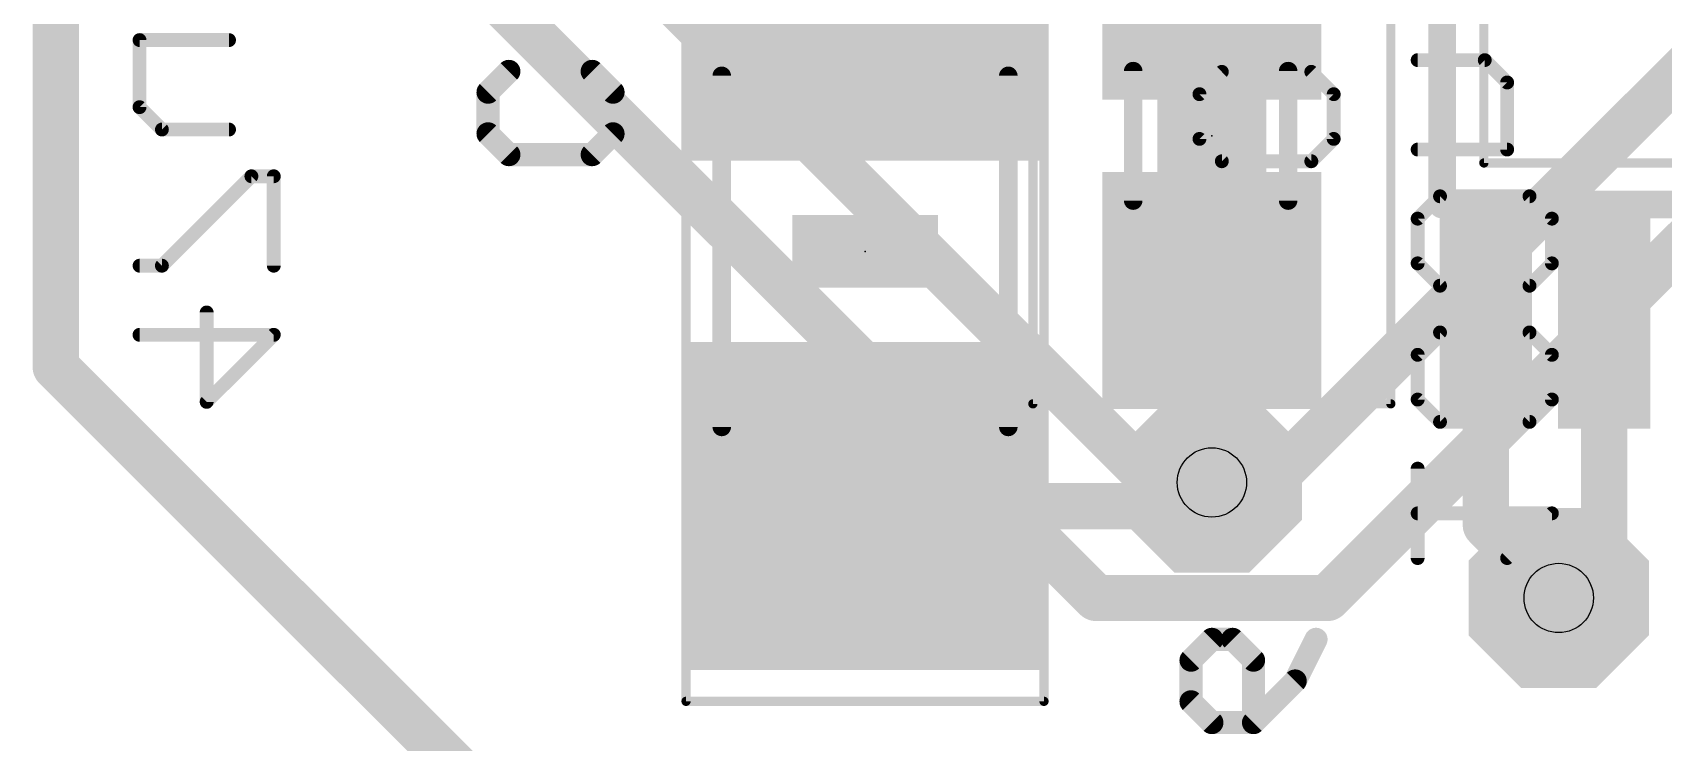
# Model space of a CAD drawing. Extents: x -0.1 to 85.2, y -25.2 to 58.4.
# Drawn here: x 22.1 to 31.05, y 22.7 to 26.6 of the extents above; entities that cross this region are included whole.
import ezdxf

# ---------------------------------------------------------------- set-up
doc = ezdxf.new("R2010")
doc.units = 0
for name, color, linetype in [('1', 22, 'CONTINUOUS'), ('16', 175, 'CONTINUOUS'), ('18', 82, 'CONTINUOUS'), ('22', 253, 'CONTINUOUS'), ('24', 7, 'CONTINUOUS'), ('26', 253, 'CONTINUOUS'), ('28', 253, 'CONTINUOUS'), ('29', 253, 'CONTINUOUS'), ('30', 253, 'CONTINUOUS'), ('32', 253, 'CONTINUOUS'), ('36', 253, 'CONTINUOUS'), ('40', 175, 'CONTINUOUS'), ('44', 253, 'CONTINUOUS'), ('52', 253, 'CONTINUOUS')]:
    doc.layers.add(name, color=color, linetype=linetype)

# ---------------------------------------------------------------- blocks, each defined once
blk = doc.blocks.new('RECT')
blk.add_solid([(-0.5, -0.5), (0.5, -0.5), (-0.5, 0.5), (0.5, 0.5)])
blk = doc.blocks.new('OCTAGONV')
at = {"const_width": 0.5}
blk.add_lwpolyline([(-0.25, -0.1036), (-0.25, 0.1036), (-0.1036, 0.25), (0.1036, 0.25), (0.25, 0.1036), (0.25, -0.1036), (0.1036, -0.25), (-0.1036, -0.25), (-0.25, -0.1036), (-0.25, 0.1036)], dxfattribs=at)

msp = doc.modelspace()

# ---------------------------------------------------------------- linework, layer by layer
at = {"layer": '1', "const_width": 0.254}
for points in [[(28.2575, 24.13), (24.4475, 27.94)], [(32.7025, 27.94), (28.8925, 24.13)], [(27.94, 23.495), (24.13, 27.305)], [(33.02, 27.305), (29.21, 23.495)], [(28.8925, 24.13), (28.2575, 24.13)], [(29.21, 23.495), (27.94, 23.495)]]:
    msp.add_lwpolyline(points, dxfattribs=at)
at = {"layer": '1', "const_width": 0.127}
for points in [[(28.2575, 24.1935, 1), (28.2575, 24.0665)], [(28.2126, 24.0851, 1), (28.3024, 24.1749)], [(28.8476, 24.1749, 1), (28.9374, 24.0851)], [(28.8925, 24.0665, 1), (28.8925, 24.1935)], [(27.94, 23.5585, 1), (27.94, 23.4315)], [(27.8951, 23.4501, 1), (27.9849, 23.5399)], [(29.1651, 23.5399, 1), (29.2549, 23.4501)], [(29.21, 23.4315, 1), (29.21, 23.5585)]]:
    msp.add_lwpolyline(points, format="xyb", dxfattribs=at)
at = {"layer": '16', "const_width": 0.254}
for points in [[(22.225, 29.845), (22.225, 24.765)], [(28.575, 25.185), (28.575, 24.13)], [(30.08, 25.0222), (30.08, 23.895)], [(30.73, 25.0222), (30.73, 23.745)], [(22.225, 24.765), (29.845, 17.145)], [(28.445, 24), (28.575, 24.13)], [(26.67, 24), (28.445, 24)], [(30.08, 23.895), (30.48, 23.495)], [(30.73, 23.745), (30.48, 23.495)]]:
    msp.add_lwpolyline(points, dxfattribs=at)
at = {"layer": '16', "const_width": 0.127}
for points in [[(28.6385, 25.185, 1), (28.5115, 25.185)], [(30.1435, 25.0222, 1), (30.0165, 25.0222)], [(30.7935, 25.0222, 1), (30.6665, 25.0222)], [(22.2699, 24.8099, 1), (22.1801, 24.7201)], [(22.1615, 24.765, 1), (22.2885, 24.765)], [(28.5115, 24.13, 1), (28.6385, 24.13)], [(28.6199, 24.0851, 1), (28.5301, 24.1749)], [(26.67, 24.0635, 1), (26.67, 23.9365)], [(28.4001, 24.0449, 1), (28.4899, 23.9551)], [(28.445, 23.9365, 1), (28.445, 24.0635)], [(30.1249, 23.9399, 1), (30.0351, 23.8501)], [(30.0165, 23.895, 1), (30.1435, 23.895)], [(30.7749, 23.7001, 1), (30.6851, 23.7899)], [(30.6665, 23.745, 1), (30.7935, 23.745)], [(30.4351, 23.5399, 1), (30.5249, 23.4501)], [(30.4351, 23.4501, 1), (30.5249, 23.5399)]]:
    msp.add_lwpolyline(points, format="xyb", dxfattribs=at)
at = {"layer": '22'}
for points, const_width in [([(29.8404, 30.2228), (29.8404, 25.6572)], 0.1524), ([(30.069, 29.9942), (30.069, 25.8858)], 0.0508), ([(37.241, 25.8858), (30.069, 25.8858)], 0.0508), ([(37.4696, 25.6572), (29.8404, 25.6572)], 0.1524)]:
    msp.add_lwpolyline(points, dxfattribs=dict(at, const_width=const_width))
for points, const_width in [([(30.069, 25.8985, 1), (30.069, 25.8731)], 0.0254), ([(30.0563, 25.8858, 1), (30.0817, 25.8858)], 0.0254), ([(29.8404, 25.6953, 1), (29.8404, 25.6191)], 0.0762), ([(29.8023, 25.6572, 1), (29.8785, 25.6572)], 0.0762)]:
    msp.add_lwpolyline(points, format="xyb", dxfattribs=dict(at, const_width=const_width))
at = {"layer": '24'}
for p in [(28.575, 26.035), (26.67, 25.4)]:
    msp.add_point(p, dxfattribs=at)
at = {"layer": '26', "const_width": 0.127}
for points in [[(24.5995, 26.2749), (24.7138, 26.3893)], [(25.1714, 26.3893), (25.2858, 26.2749)], [(24.5995, 26.0461), (24.5995, 26.2749)], [(25.2858, 26.2749), (25.2858, 26.0461)], [(24.7138, 25.9317), (24.5995, 26.0461)], [(25.2858, 26.0461), (25.1714, 25.9317)], [(25.1714, 25.9317), (24.7138, 25.9317)], [(28.4607, 23.1533), (28.5751, 23.2677)], [(28.5751, 23.2677), (28.6895, 23.2677)], [(28.6895, 23.2677), (28.8039, 23.1533)], [(29.1471, 23.2677), (29.0327, 23.0389)], [(28.4607, 22.9245), (28.4607, 23.1533)], [(28.8039, 23.1533), (28.8039, 22.8101)], [(29.0327, 23.0389), (28.8039, 22.8101)], [(28.5751, 22.8101), (28.4607, 22.9245)], [(28.8039, 22.8101), (28.5751, 22.8101)]]:
    msp.add_lwpolyline(points, dxfattribs=at)
at = {"layer": '26', "const_width": 0.0635}
for points in [[(24.7363, 26.3668, 1), (24.6914, 26.4117)], [(25.1939, 26.4117, 1), (25.149, 26.3668)], [(24.6312, 26.2749, 1), (24.5677, 26.2749)], [(25.3176, 26.2749, 1), (25.2541, 26.2749)], [(24.577, 26.2973, 1), (24.6219, 26.2524)], [(25.2634, 26.2524, 1), (25.3083, 26.2973)], [(24.5677, 26.0461, 1), (24.6312, 26.0461)], [(24.6219, 26.0685, 1), (24.577, 26.0236)], [(25.2541, 26.0461, 1), (25.3176, 26.0461)], [(25.3083, 26.0236, 1), (25.2634, 26.0685)], [(24.7138, 25.9634, 1), (24.7138, 25.8999)], [(24.6914, 25.9092, 1), (24.7363, 25.9541)], [(25.149, 25.9541, 1), (25.1939, 25.9092)], [(25.1714, 25.8999, 1), (25.1714, 25.9634)], [(28.5751, 23.2994, 1), (28.5751, 23.2359)], [(28.5975, 23.2452, 1), (28.5526, 23.2901)], [(28.7119, 23.2901, 1), (28.667, 23.2452)], [(28.6895, 23.2359, 1), (28.6895, 23.2994)], [(29.1755, 23.2535, 1), (29.1187, 23.2819)], [(28.4925, 23.1533, 1), (28.429, 23.1533)], [(28.4382, 23.1757, 1), (28.4832, 23.1308)], [(28.8356, 23.1533, 1), (28.7721, 23.1533)], [(28.7814, 23.1308, 1), (28.8263, 23.1757)], [(29.0043, 23.0531, 1), (29.0611, 23.0247)], [(29.0551, 23.0164, 1), (29.0102, 23.0613)], [(28.4832, 22.9469, 1), (28.4382, 22.902)], [(28.429, 22.9245, 1), (28.4925, 22.9245)], [(28.5751, 22.8418, 1), (28.5751, 22.7783)], [(28.5526, 22.7876, 1), (28.5975, 22.8325)], [(28.7721, 22.8101, 1), (28.8356, 22.8101)], [(28.7814, 22.8325, 1), (28.8263, 22.7876)], [(28.8039, 22.7783, 1), (28.8039, 22.8418)]]:
    msp.add_lwpolyline(points, format="xyb", dxfattribs=at)
at = {"layer": '28', "const_width": 0.0762}
for points in [[(22.6853, 26.1926), (22.6853, 26.5612)], [(22.6853, 26.5612), (23.1768, 26.5612)], [(28.5069, 26.2639), (28.6298, 26.3868)], [(29.1213, 26.3868), (29.2441, 26.2639)], [(30.0739, 26.4512), (29.7053, 26.4512)], [(30.1968, 26.3283), (30.0739, 26.4512)], [(30.1968, 25.9597), (30.1968, 26.3283)], [(28.5069, 26.0182), (28.5069, 26.2639)], [(29.2441, 26.2639), (29.2441, 26.0182)], [(22.8082, 26.0697), (22.6853, 26.1926)], [(23.1768, 26.0697), (22.8082, 26.0697)], [(28.6298, 25.8953), (28.5069, 26.0182)], [(29.2441, 26.0182), (29.1213, 25.8953)], [(29.7053, 25.9597), (30.1968, 25.9597)], [(29.1213, 25.8953), (28.6298, 25.8953)], [(23.2997, 25.8128), (22.8082, 25.3213)], [(23.4225, 25.8128), (23.2997, 25.8128)], [(23.4225, 25.3213), (23.4225, 25.8128)], [(29.8282, 25.7028), (29.7053, 25.5799)], [(30.3197, 25.7028), (29.8282, 25.7028)], [(29.8282, 25.2113), (30.3197, 25.7028)], [(30.4425, 25.5799), (30.3197, 25.7028)], [(29.7053, 25.5799), (29.7053, 25.3341)], [(30.4425, 25.3341), (30.4425, 25.5799)], [(22.8082, 25.3213), (22.6853, 25.3213)], [(29.7053, 25.3341), (29.8282, 25.2113)], [(30.3197, 25.2113), (30.4425, 25.3341)], [(29.8282, 25.2113), (30.3197, 25.2113)], [(23.0539, 24.5729), (23.0539, 25.0643)], [(29.8282, 24.9543), (29.7053, 24.8315)], [(30.3197, 24.9543), (29.8282, 24.9543)], [(29.8282, 24.4629), (30.3197, 24.9543)], [(30.4425, 24.8315), (30.3197, 24.9543)], [(22.6853, 24.9415), (23.4225, 24.9415)], [(23.4225, 24.9415), (23.0539, 24.5729)], [(29.7053, 24.8315), (29.7053, 24.5857)], [(30.4425, 24.5857), (30.4425, 24.8315)], [(29.7053, 24.5857), (29.8282, 24.4629)], [(30.3197, 24.4629), (30.4425, 24.5857)], [(29.8282, 24.4629), (30.3197, 24.4629)], [(29.7053, 23.7144), (29.7053, 24.2059)], [(30.4425, 23.9602), (29.7053, 23.9602)], [(30.1968, 23.7144), (30.4425, 23.9602)]]:
    msp.add_lwpolyline(points, dxfattribs=at)
at = {"layer": '28', "const_width": 0.0381}
for points in [[(22.7044, 26.5612, 1), (22.6663, 26.5612)], [(22.6853, 26.5802, 1), (22.6853, 26.5421)], [(23.1768, 26.5421, 1), (23.1768, 26.5802)], [(28.6432, 26.3733, 1), (28.6163, 26.4003)], [(29.1347, 26.4003, 1), (29.1078, 26.3733)], [(29.7053, 26.4702, 1), (29.7053, 26.4321)], [(30.0874, 26.4646, 1), (30.0604, 26.4377)], [(30.0739, 26.4321, 1), (30.0739, 26.4702)], [(30.2158, 26.3283, 1), (30.1777, 26.3283)], [(30.1833, 26.3148, 1), (30.2103, 26.3418)], [(28.526, 26.2639, 1), (28.4879, 26.2639)], [(28.4934, 26.2774, 1), (28.5204, 26.2504)], [(29.2632, 26.2639, 1), (29.2251, 26.2639)], [(29.2307, 26.2504, 1), (29.2576, 26.2774)], [(22.6988, 26.206, 1), (22.6718, 26.1791)], [(22.6663, 26.1926, 1), (22.7044, 26.1926)], [(22.8082, 26.0887, 1), (22.8082, 26.0506)], [(22.7947, 26.0562, 1), (22.8216, 26.0832)], [(23.1768, 26.0506, 1), (23.1768, 26.0887)], [(28.5204, 26.0316, 1), (28.4934, 26.0047)], [(28.4879, 26.0182, 1), (28.526, 26.0182)], [(29.2251, 26.0182, 1), (29.2632, 26.0182)], [(29.2576, 26.0047, 1), (29.2307, 26.0316)], [(29.7053, 25.9787, 1), (29.7053, 25.9406)], [(30.1777, 25.9597, 1), (30.2158, 25.9597)], [(30.1968, 25.9406, 1), (30.1968, 25.9787)], [(28.6298, 25.9144, 1), (28.6298, 25.8763)], [(28.6163, 25.8818, 1), (28.6432, 25.9088)], [(29.1078, 25.9088, 1), (29.1347, 25.8818)], [(29.1213, 25.8763, 1), (29.1213, 25.9144)], [(23.2997, 25.8318, 1), (23.2997, 25.7937)], [(23.3131, 25.7993, 1), (23.2862, 25.8262)], [(23.4416, 25.8128, 1), (23.4035, 25.8128)], [(23.4225, 25.7937, 1), (23.4225, 25.8318)], [(29.8282, 25.7218, 1), (29.8282, 25.6837)], [(29.8416, 25.6893, 1), (29.8147, 25.7162)], [(30.3331, 25.7162, 1), (30.3062, 25.6893)], [(30.3331, 25.6893, 1), (30.3062, 25.7162)], [(30.3197, 25.6837, 1), (30.3197, 25.7218)], [(29.7244, 25.5799, 1), (29.6863, 25.5799)], [(30.4616, 25.5799, 1), (30.4235, 25.5799)], [(29.6918, 25.5934, 1), (29.7188, 25.5664)], [(30.4291, 25.5664, 1), (30.456, 25.5934)], [(22.6853, 25.3403, 1), (22.6853, 25.3022)], [(22.7947, 25.3347, 1), (22.8216, 25.3078)], [(22.8082, 25.3022, 1), (22.8082, 25.3403)], [(29.7188, 25.3476, 1), (29.6918, 25.3207)], [(29.6863, 25.3341, 1), (29.7244, 25.3341)], [(30.4235, 25.3341, 1), (30.4616, 25.3341)], [(30.456, 25.3207, 1), (30.4291, 25.3476)], [(23.4035, 25.3213, 1), (23.4416, 25.3213)], [(29.8282, 25.2303, 1), (29.8282, 25.1922)], [(29.8147, 25.2247, 1), (29.8416, 25.1978)], [(29.8147, 25.1978, 1), (29.8416, 25.2247)], [(30.3062, 25.2247, 1), (30.3331, 25.1978)], [(30.3197, 25.1922, 1), (30.3197, 25.2303)], [(23.073, 25.0643, 1), (23.0349, 25.0643)], [(29.8282, 24.9734, 1), (29.8282, 24.9353)], [(29.8416, 24.9409, 1), (29.8147, 24.9678)], [(30.3331, 24.9678, 1), (30.3062, 24.9409)], [(30.3331, 24.9409, 1), (30.3062, 24.9678)], [(30.3197, 24.9353, 1), (30.3197, 24.9734)], [(22.6853, 24.9605, 1), (22.6853, 24.9224)], [(23.436, 24.928, 1), (23.4091, 24.9549)], [(23.4225, 24.9224, 1), (23.4225, 24.9605)], [(29.7244, 24.8315, 1), (29.6863, 24.8315)], [(29.6918, 24.8449, 1), (29.7188, 24.818)], [(30.4616, 24.8315, 1), (30.4235, 24.8315)], [(30.4291, 24.818, 1), (30.456, 24.8449)], [(23.0404, 24.5863, 1), (23.0674, 24.5594)], [(23.0349, 24.5729, 1), (23.073, 24.5729)], [(29.7188, 24.5992, 1), (29.6918, 24.5723)], [(29.6863, 24.5857, 1), (29.7244, 24.5857)], [(30.4235, 24.5857, 1), (30.4616, 24.5857)], [(30.456, 24.5723, 1), (30.4291, 24.5992)], [(29.8282, 24.4819, 1), (29.8282, 24.4438)], [(29.8147, 24.4763, 1), (29.8416, 24.4494)], [(29.8147, 24.4494, 1), (29.8416, 24.4763)], [(30.3062, 24.4763, 1), (30.3331, 24.4494)], [(30.3197, 24.4438, 1), (30.3197, 24.4819)], [(29.7244, 24.2059, 1), (29.6863, 24.2059)], [(29.7053, 23.9792, 1), (29.7053, 23.9411)], [(30.456, 23.9467, 1), (30.4291, 23.9736)], [(30.4425, 23.9411, 1), (30.4425, 23.9792)], [(30.1833, 23.7279, 1), (30.2103, 23.701)], [(29.6863, 23.7144, 1), (29.7244, 23.7144)]]:
    msp.add_lwpolyline(points, format="xyb", dxfattribs=at)
at = {"layer": '40', "const_width": 0.0508}
for points in [[(25.687, 27.873), (25.687, 22.927)], [(27.653, 22.927), (27.653, 27.873)], [(27.592, 27.508), (27.592, 24.562)], [(29.558, 24.562), (29.558, 27.508)], [(27.592, 24.562), (29.558, 24.562)], [(25.687, 22.927), (27.653, 22.927)]]:
    msp.add_lwpolyline(points, dxfattribs=at)
at = {"layer": '40', "const_width": 0.0254}
for points in [[(27.592, 24.5747, 1), (27.592, 24.5493)], [(27.5793, 24.562, 1), (27.6047, 24.562)], [(29.5453, 24.562, 1), (29.5707, 24.562)], [(29.558, 24.5493, 1), (29.558, 24.5747)], [(25.687, 22.9397, 1), (25.687, 22.9143)], [(25.6743, 22.927, 1), (25.6997, 22.927)], [(27.6403, 22.927, 1), (27.6657, 22.927)], [(27.653, 22.9143, 1), (27.653, 22.9397)]]:
    msp.add_lwpolyline(points, format="xyb", dxfattribs=at)
at = {"layer": '44'}
for centre in [(28.575, 24.13), (30.48, 23.495)]:
    msp.add_circle(centre, 0.1905, dxfattribs=at)
at = {"layer": '52', "const_width": 0.1016}
for points in [[(28.143, 26.391), (28.143, 25.679)], [(28.994, 26.391), (28.994, 25.679)], [(25.883, 26.365), (25.883, 24.435)], [(27.457, 26.365), (27.457, 24.435)]]:
    msp.add_lwpolyline(points, dxfattribs=at)
at = {"layer": '52', "const_width": 0.0508}
for points in [[(28.1684, 26.391, 1), (28.1176, 26.391)], [(29.0194, 26.391, 1), (28.9686, 26.391)], [(25.9084, 26.365, 1), (25.8576, 26.365)], [(27.4824, 26.365, 1), (27.4316, 26.365)], [(28.1176, 25.679, 1), (28.1684, 25.679)], [(28.9686, 25.679, 1), (29.0194, 25.679)], [(25.8576, 24.435, 1), (25.9084, 24.435)], [(27.4316, 24.435, 1), (27.4824, 24.435)]]:
    msp.add_lwpolyline(points, format="xyb", dxfattribs=at)

# ---------------------------------------------------------------- block references
at = {"layer": '16'}
for p, xscale, yscale, rotation in [((26.67, 26.8), 1.6, 1.8, 270), ((30.08, 25.0222), 0.3048, 0.9906, 180), ((30.73, 25.0222), 0.3048, 0.9906, 180), ((26.67, 24), 1.6, 1.8, 270)]:
    msp.add_blockref('RECT', p, dxfattribs=dict(at, xscale=xscale, yscale=yscale, rotation=rotation))
at = {"layer": '16', "xscale": 1.1, "rotation": 270}
for p in [(28.575, 26.885), (28.575, 25.185)]:
    msp.add_blockref('RECT', p, dxfattribs=at)
at = {"layer": '18', "xscale": 0.7874, "yscale": 0.7874}
for p in [(28.575, 24.13), (28.575, 24.13), (30.48, 23.495), (30.48, 23.495)]:
    msp.add_blockref('OCTAGONV', p, dxfattribs=at)
at = {"layer": '29', "xscale": 0.9906, "yscale": 0.9906}
for p in [(28.575, 24.13), (30.48, 23.495)]:
    msp.add_blockref('OCTAGONV', p, dxfattribs=at)
at = {"layer": '30'}
for p, xscale, yscale, rotation in [((26.67, 26.8), 1.8032, 2.0032, 270), ((28.575, 26.885), 1.3032, 1.2032, 270), ((28.575, 25.185), 1.3032, 1.2032, 270), ((30.08, 25.0222), 0.508, 1.1938, 180), ((30.73, 25.0222), 0.508, 1.1938, 180), ((26.67, 24), 1.8032, 2.0032, 270)]:
    msp.add_blockref('RECT', p, dxfattribs=dict(at, xscale=xscale, yscale=yscale, rotation=rotation))
at = {"layer": '30', "xscale": 0.9906, "yscale": 0.9906}
for p in [(28.575, 24.13), (30.48, 23.495)]:
    msp.add_blockref('OCTAGONV', p, dxfattribs=at)
at = {"layer": '32'}
for p, xscale, yscale, rotation in [((26.67, 26.8), 1.6, 1.8, 270), ((30.08, 25.0222), 0.3048, 0.9906, 180), ((30.73, 25.0222), 0.3048, 0.9906, 180), ((26.67, 24), 1.6, 1.8, 270)]:
    msp.add_blockref('RECT', p, dxfattribs=dict(at, xscale=xscale, yscale=yscale, rotation=rotation))
at = {"layer": '32', "xscale": 1.1, "rotation": 270}
for p in [(28.575, 26.885), (28.575, 25.185)]:
    msp.add_blockref('RECT', p, dxfattribs=at)
at = {"layer": '36', "xscale": 0.3998, "rotation": 270}
for p, yscale in [((28.575, 26.035), 0.6), ((26.67, 25.4), 0.8002)]:
    msp.add_blockref('RECT', p, dxfattribs=dict(at, yscale=yscale))
at = {"layer": '52'}
for p, xscale, yscale, rotation in [((26.6709, 26.7268), 0.7501, 1.7, 270), ((28.5699, 26.6232), 0.5001, 0.95, 270), ((28.5699, 25.4548), 0.5001, 0.95, 270), ((30.08, 25.2381), 0.2032, 0.8382, 180), ((30.73, 25.2381), 0.2032, 0.8382, 180), ((26.6691, 24.0733), 0.7501, 1.7, 270)]:
    msp.add_blockref('RECT', p, dxfattribs=dict(at, xscale=xscale, yscale=yscale, rotation=rotation))

doc.saveas('drawing.dxf')
